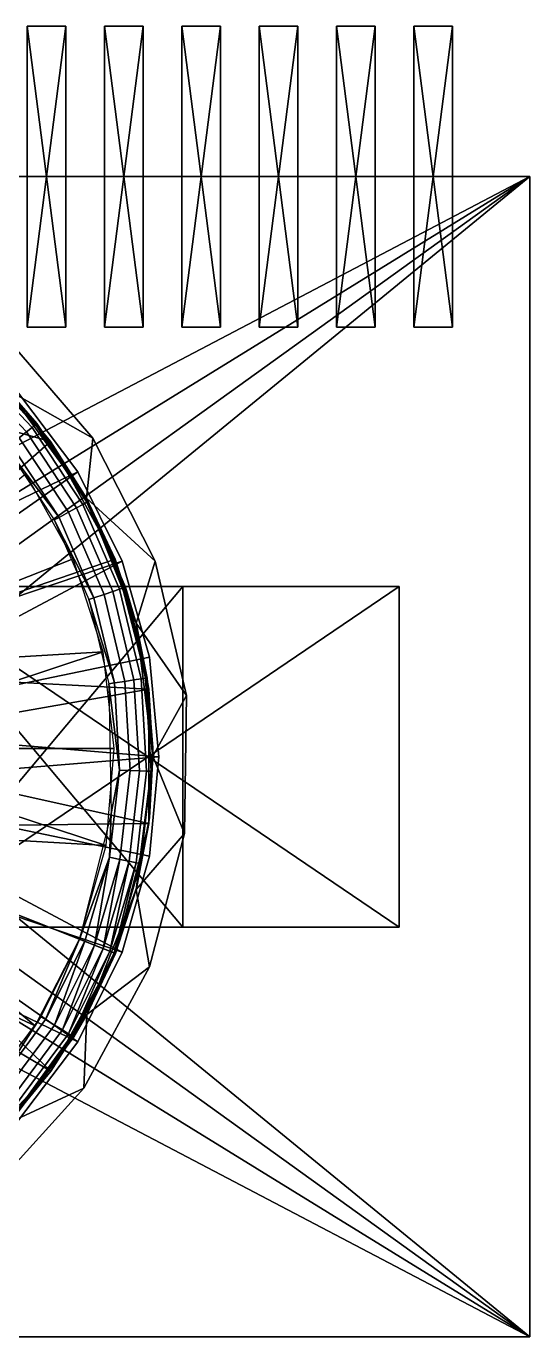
# Model space of a CAD drawing. Header units: metres. Extents: x -15 to 23.6, y -15 to 18.9.
# Drawn here: x 10.57 to 23.6, y -15 to 18.89 of the extents above; entities that cross this region are included whole.
import ezdxf

# ---------------------------------------------------------------- set-up
doc = ezdxf.new("R2010")
doc.units = ezdxf.units.M

msp = doc.modelspace()

# ---------------------------------------------------------------- linework, layer by layer
at = {"layer": 'MABUCHIRS_385withencoder', "color": 20}
for points in [[(10.6, 18.8889, -4.64), (10.6, 11.1111, -4.64), (10.6, 18.8889, -3.64)], [(10.6, 18.8889, -3.64), (10.6, 11.1111, -4.64), (10.6, 11.1111, -3.64)], [(11.6, 18.8889, -3.64), (10.6, 18.8889, -3.64), (11.6, 11.1111, -3.64)], [(11.6, 11.1111, -3.64), (10.6, 18.8889, -3.64), (10.6, 11.1111, -3.64)], [(11.6, 18.8889, -4.64), (10.6, 18.8889, -4.64), (11.6, 18.8889, -3.64)], [(11.6, 18.8889, -3.64), (10.6, 18.8889, -4.64), (10.6, 18.8889, -3.64)], [(11.6, 11.1111, -4.64), (10.6, 11.1111, -4.64), (11.6, 18.8889, -4.64)], [(11.6, 18.8889, -4.64), (10.6, 11.1111, -4.64), (10.6, 18.8889, -4.64)], [(11.6, 11.1111, -4.64), (11.6, 18.8889, -4.64), (11.6, 11.1111, -3.64)], [(11.6, 11.1111, -3.64), (11.6, 18.8889, -4.64), (11.6, 18.8889, -3.64)], [(12.6, 18.8889, -3.64), (13.6, 18.8889, -3.64), (12.6, 18.8889, -4.64)], [(12.6, 18.8889, -4.64), (13.6, 18.8889, -3.64), (13.6, 18.8889, -4.64)], [(12.6, 18.8889, -4.64), (13.6, 18.8889, -4.64), (12.6, 11.1111, -4.64)], [(12.6, 11.1111, -4.64), (13.6, 18.8889, -4.64), (13.6, 11.1111, -4.64)], [(12.6, 11.1111, -3.64), (13.6, 11.1111, -3.64), (12.6, 18.8889, -3.64)], [(12.6, 18.8889, -3.64), (13.6, 11.1111, -3.64), (13.6, 18.8889, -3.64)], [(12.6, 11.1111, -3.64), (12.6, 18.8889, -3.64), (12.6, 11.1111, -4.64)], [(12.6, 11.1111, -4.64), (12.6, 18.8889, -3.64), (12.6, 18.8889, -4.64)], [(13.6, 11.1111, -4.64), (13.6, 18.8889, -4.64), (13.6, 11.1111, -3.64)], [(13.6, 11.1111, -3.64), (13.6, 18.8889, -4.64), (13.6, 18.8889, -3.64)], [(14.6, 11.1111, -3.64), (15.6, 11.1111, -3.64), (14.6, 18.8889, -3.64)], [(14.6, 18.8889, -3.64), (15.6, 11.1111, -3.64), (15.6, 18.8889, -3.64)], [(14.6, 18.8889, -3.64), (15.6, 18.8889, -3.64), (14.6, 18.8889, -4.64)], [(14.6, 18.8889, -4.64), (15.6, 18.8889, -3.64), (15.6, 18.8889, -4.64)], [(14.6, 18.8889, -4.64), (15.6, 18.8889, -4.64), (14.6, 11.1111, -4.64)], [(14.6, 11.1111, -4.64), (15.6, 18.8889, -4.64), (15.6, 11.1111, -4.64)], [(14.6, 11.1111, -3.64), (14.6, 18.8889, -3.64), (14.6, 11.1111, -4.64)], [(14.6, 11.1111, -4.64), (14.6, 18.8889, -3.64), (14.6, 18.8889, -4.64)], [(15.6, 11.1111, -4.64), (15.6, 18.8889, -4.64), (15.6, 11.1111, -3.64)], [(15.6, 11.1111, -3.64), (15.6, 18.8889, -4.64), (15.6, 18.8889, -3.64)], [(16.6, 18.8889, -3.64), (17.6, 18.8889, -3.64), (16.6, 18.8889, -4.64)], [(16.6, 18.8889, -4.64), (17.6, 18.8889, -3.64), (17.6, 18.8889, -4.64)], [(16.6, 18.8889, -4.64), (17.6, 18.8889, -4.64), (16.6, 11.1111, -4.64)], [(16.6, 11.1111, -4.64), (17.6, 18.8889, -4.64), (17.6, 11.1111, -4.64)], [(16.6, 11.1111, -3.64), (17.6, 11.1111, -3.64), (16.6, 18.8889, -3.64)], [(16.6, 18.8889, -3.64), (17.6, 11.1111, -3.64), (17.6, 18.8889, -3.64)], [(16.6, 11.1111, -3.64), (16.6, 18.8889, -3.64), (16.6, 11.1111, -4.64)], [(16.6, 11.1111, -4.64), (16.6, 18.8889, -3.64), (16.6, 18.8889, -4.64)], [(17.6, 11.1111, -4.64), (17.6, 18.8889, -4.64), (17.6, 11.1111, -3.64)], [(17.6, 11.1111, -3.64), (17.6, 18.8889, -4.64), (17.6, 18.8889, -3.64)], [(18.6, 18.8889, -4.64), (19.6, 18.8889, -4.64), (18.6, 11.1111, -4.64)], [(18.6, 11.1111, -4.64), (19.6, 18.8889, -4.64), (19.6, 11.1111, -4.64)], [(18.6, 11.1111, -3.64), (19.6, 11.1111, -3.64), (18.6, 18.8889, -3.64)], [(18.6, 18.8889, -3.64), (19.6, 11.1111, -3.64), (19.6, 18.8889, -3.64)], [(18.6, 18.8889, -3.64), (19.6, 18.8889, -3.64), (18.6, 18.8889, -4.64)], [(18.6, 18.8889, -4.64), (19.6, 18.8889, -3.64), (19.6, 18.8889, -4.64)], [(18.6, 11.1111, -3.64), (18.6, 18.8889, -3.64), (18.6, 11.1111, -4.64)], [(18.6, 11.1111, -4.64), (18.6, 18.8889, -3.64), (18.6, 18.8889, -4.64)], [(19.6, 11.1111, -4.64), (19.6, 18.8889, -4.64), (19.6, 11.1111, -3.64)], [(19.6, 11.1111, -3.64), (19.6, 18.8889, -4.64), (19.6, 18.8889, -3.64)], [(20.6, 11.1111, -3.64), (20.6, 18.8889, -3.64), (20.6, 11.1111, -4.64)], [(20.6, 11.1111, -4.64), (20.6, 18.8889, -3.64), (20.6, 18.8889, -4.64)], [(20.6, 18.8889, -3.64), (21.6, 18.8889, -3.64), (20.6, 18.8889, -4.64)], [(20.6, 18.8889, -4.64), (21.6, 18.8889, -3.64), (21.6, 18.8889, -4.64)], [(20.6, 18.8889, -4.64), (21.6, 18.8889, -4.64), (20.6, 11.1111, -4.64)], [(20.6, 11.1111, -4.64), (21.6, 18.8889, -4.64), (21.6, 11.1111, -4.64)], [(20.6, 11.1111, -3.64), (21.6, 11.1111, -3.64), (20.6, 18.8889, -3.64)], [(20.6, 18.8889, -3.64), (21.6, 11.1111, -3.64), (21.6, 18.8889, -3.64)], [(21.6, 11.1111, -4.64), (21.6, 18.8889, -4.64), (21.6, 11.1111, -3.64)], [(21.6, 11.1111, -3.64), (21.6, 18.8889, -4.64), (21.6, 18.8889, -3.64)], [(11.6, 11.1111, -3.64), (10.6, 11.1111, -3.64), (11.6, 11.1111, -4.64)], [(11.6, 11.1111, -4.64), (10.6, 11.1111, -3.64), (10.6, 11.1111, -4.64)], [(12.6, 11.1111, -4.64), (13.6, 11.1111, -4.64), (12.6, 11.1111, -3.64)], [(12.6, 11.1111, -3.64), (13.6, 11.1111, -4.64), (13.6, 11.1111, -3.64)], [(14.6, 11.1111, -4.64), (15.6, 11.1111, -4.64), (14.6, 11.1111, -3.64)], [(14.6, 11.1111, -3.64), (15.6, 11.1111, -4.64), (15.6, 11.1111, -3.64)], [(16.6, 11.1111, -4.64), (17.6, 11.1111, -4.64), (16.6, 11.1111, -3.64)], [(16.6, 11.1111, -3.64), (17.6, 11.1111, -4.64), (17.6, 11.1111, -3.64)], [(18.6, 11.1111, -4.64), (19.6, 11.1111, -4.64), (18.6, 11.1111, -3.64)], [(18.6, 11.1111, -3.64), (19.6, 11.1111, -4.64), (19.6, 11.1111, -3.64)], [(20.6, 11.1111, -4.64), (21.6, 11.1111, -4.64), (20.6, 11.1111, -3.64)], [(20.6, 11.1111, -3.64), (21.6, 11.1111, -4.64), (21.6, 11.1111, -3.64)]]:
    msp.add_3dface(points, dxfattribs=at)
at = {"layer": 'MABUCHIRS_385withencoder', "color": 74}
for points in [[(3.08587, 4.24734, -3.64), (0, 15, -3.64), (23.6, 15, -3.64)], [(3.08587, 4.24734, -2.14), (23.6, 15, -2.14), (0, 15, -2.14)], [(23.6, 15, -3.64), (0, 15, -3.64), (23.6, 15, -2.14)], [(23.6, 15, -2.14), (0, 15, -3.64), (0, 15, -2.14)], [(3.08587, 4.24734, -3.64), (23.6, 15, -3.64), (4.24734, 3.08587, -3.64)], [(3.08587, 4.24734, -2.14), (4.24734, 3.08587, -2.14), (23.6, 15, -2.14)], [(23.6, 15, -3.64), (4.99305, 1.62234, -3.64), (4.24734, 3.08587, -3.64)], [(23.6, 15, -2.14), (4.24734, 3.08587, -2.14), (4.99305, 1.62234, -2.14)], [(5.25, 0, -3.64), (4.99305, 1.62234, -3.64), (23.6, 15, -3.64)], [(5.25, 0, -2.14), (23.6, 15, -2.14), (4.99305, 1.62234, -2.14)], [(5.25, 0, -3.64), (23.6, 15, -3.64), (23.6, -15, -3.64)], [(5.25, 0, -2.14), (23.6, -15, -2.14), (23.6, 15, -2.14)], [(23.6, -15, -3.64), (23.6, 15, -3.64), (23.6, -15, -2.14)], [(23.6, -15, -2.14), (23.6, 15, -3.64), (23.6, 15, -2.14)], [(5.25, 0, -3.64), (23.6, -15, -3.64), (4.99305, -1.62234, -3.64)], [(5.25, 0, -2.14), (4.99305, -1.62234, -2.14), (23.6, -15, -2.14)], [(23.6, -15, -3.64), (4.24734, -3.08587, -3.64), (4.99305, -1.62234, -3.64)], [(23.6, -15, -2.14), (4.99305, -1.62234, -2.14), (4.24734, -3.08587, -2.14)], [(3.08587, -4.24734, -3.64), (4.24734, -3.08587, -3.64), (23.6, -15, -3.64)], [(3.08587, -4.24734, -2.14), (23.6, -15, -2.14), (4.24734, -3.08587, -2.14)], [(3.08587, -4.24734, -3.64), (23.6, -15, -3.64), (0, -15, -3.64)], [(3.08587, -4.24734, -2.14), (0, -15, -2.14), (23.6, -15, -2.14)], [(0, -15, -3.64), (23.6, -15, -3.64), (0, -15, -2.14)], [(0, -15, -2.14), (23.6, -15, -3.64), (23.6, -15, -2.14)]]:
    msp.add_3dface(points, dxfattribs=at)
at = {"layer": 'MABUCHIRS_385withencoder', "color": 251}
for points in [[(9.96491, 10.9426, 12.9), (12.2941, 8.23988, 12.9), (10.0885, 9.48919, 12.9)], [(12.2941, 8.23988, 32.9), (9.96491, 10.9426, 32.9), (10.0885, 9.48919, 32.9)], [(12.2941, 8.23988, 32.9), (12.2941, 8.23988, 12.9), (9.96491, 10.9426, 12.9)], [(9.96491, 10.9426, 32.9), (12.2941, 8.23988, 32.9), (9.96491, 10.9426, 12.9)], [(5.63566, 9.7085), (8.81964, 10.6788), (11.1983, 8.14994)], [(10.0885, 9.48919, 12.9), (11.1983, 8.14994), (8.81964, 10.6788)], [(10.5768, 8.39712, 37.5558), (10.7228, 8.51302, 37.3406), (9.08165, 10.2457, 37.3406), (8.95801, 10.1062, 37.5558)], [(9.16008, 10.3342, 37.0817), (9.08165, 10.2457, 37.3406), (10.7228, 8.51302, 37.3406), (10.8154, 8.58654, 37.0817)], [(10.8472, 8.61172, 36.8), (9.18695, 10.3645, 36.8), (9.16008, 10.3342, 37.0817)], [(10.8154, 8.58654, 37.0817), (10.8472, 8.61172, 36.8), (9.16008, 10.3342, 37.0817)], [(10.8472, 8.61172, 36.8), (10.0885, 9.48919, 32.9), (9.18695, 10.3645, 36.8)], [(8.95801, 10.1062, 37.5558), (8.79918, 9.92702, 37.7096), (10.3893, 8.24824, 37.7096), (10.5768, 8.39712, 37.5558)], [(4.47675, 2.22682), (5.63566, 9.7085), (11.1983, 8.14994)], [(12.1314, 6.68216, 32.9), (10.0885, 9.48919, 32.9), (10.8472, 8.61172, 36.8)], [(12.2941, 8.23988, 12.9), (12.1314, 6.68216, 12.9), (10.0885, 9.48919, 12.9)], [(12.2941, 8.23988, 32.9), (10.0885, 9.48919, 32.9), (12.1314, 6.68216, 32.9)], [(10.0885, 9.48919, 12.9), (12.1314, 6.68216, 12.9), (11.1983, 8.14994)], [(10.7228, 8.51302, 37.3406), (10.5768, 8.39712, 37.5558), (11.8743, 6.4329, 37.5558), (12.0382, 6.52169, 37.3406)], [(12.1422, 6.57801, 37.0817), (10.8154, 8.58654, 37.0817), (10.7228, 8.51302, 37.3406), (12.0382, 6.52169, 37.3406)], [(12.1778, 6.5973, 36.8), (10.8472, 8.61172, 36.8), (10.8154, 8.58654, 37.0817)], [(12.1778, 6.5973, 36.8), (10.8154, 8.58654, 37.0817), (12.1422, 6.57801, 37.0817)], [(12.1778, 6.5973, 36.8), (12.1314, 6.68216, 32.9), (10.8472, 8.61172, 36.8)], [(11.1983, 8.14994), (12.8733, 5.109), (4.47675, 2.22682)], [(10.3893, 8.24824, 37.7096), (10.1754, 8.07843, 37.7898), (11.4236, 6.18876, 37.7898), (11.6638, 6.31884, 37.7096)], [(11.8743, 6.4329, 37.5558), (10.5768, 8.39712, 37.5558), (10.3893, 8.24824, 37.7096), (11.6638, 6.31884, 37.7096)], [(12.1314, 6.68216, 12.9), (12.8733, 5.109), (11.1983, 8.14994)], [(12.2941, 8.23988, 12.9), (13.9088, 5.05828, 12.9), (12.1314, 6.68216, 12.9)], [(13.9088, 5.05828, 32.9), (12.2941, 8.23988, 32.9), (12.1314, 6.68216, 32.9)], [(13.9088, 5.05828, 32.9), (13.9088, 5.05828, 12.9), (12.2941, 8.23988, 12.9)], [(12.2941, 8.23988, 32.9), (13.9088, 5.05828, 32.9), (12.2941, 8.23988, 12.9)], [(10.1754, 8.07843, 37.7898), (10.064, 7.98994, 37.8), (11.4236, 6.18876, 37.7898)], [(10.064, 7.98994, 37.8), (11.2985, 6.12097, 37.8), (11.4236, 6.18876, 37.7898)], [(4.47675, 2.22682, 37.8), (11.789, 5.11294, 37.8), (10.565, 7.31462, 37.8)], [(12.0382, 6.52169, 37.3406), (11.8743, 6.4329, 37.5558), (12.811, 4.27322, 37.5558), (12.9878, 4.3322, 37.3406)], [(12.0382, 6.52169, 37.3406), (12.9878, 4.3322, 37.3406), (13.0999, 4.36961, 37.0817), (12.1422, 6.57801, 37.0817)], [(13.1384, 4.38243, 36.8), (13.4121, 3.45527, 32.9), (12.1314, 6.68216, 32.9)], [(12.1778, 6.5973, 36.8), (13.1384, 4.38243, 36.8), (12.1314, 6.68216, 32.9)], [(13.9088, 5.05828, 12.9), (13.4121, 3.45527, 12.9), (12.1314, 6.68216, 12.9)], [(13.9088, 5.05828, 32.9), (12.1314, 6.68216, 32.9), (13.4121, 3.45527, 32.9)], [(12.1314, 6.68216, 12.9), (13.4121, 3.45527, 12.9), (12.8733, 5.109)], [(12.1778, 6.5973, 36.8), (12.1422, 6.57801, 37.0817), (13.1384, 4.38243, 36.8)], [(12.1422, 6.57801, 37.0817), (13.0999, 4.36961, 37.0817), (13.1384, 4.38243, 36.8)], [(11.4236, 6.18876, 37.7898), (11.2985, 6.12097, 37.8), (12.3248, 4.11104, 37.7898)], [(12.3248, 4.11104, 37.7898), (11.2985, 6.12097, 37.8), (12.1898, 4.06601, 37.8)], [(11.6638, 6.31884, 37.7096), (11.4236, 6.18876, 37.7898), (12.3248, 4.11104, 37.7898), (12.5838, 4.19745, 37.7096)], [(12.5838, 4.19745, 37.7096), (12.811, 4.27322, 37.5558), (11.8743, 6.4329, 37.5558), (11.6638, 6.31884, 37.7096)], [(4.47675, 2.22682, 37.8), (12.56, 2.71478, 37.8), (11.789, 5.11294, 37.8)], [(4.47675, 2.22682), (12.8733, 5.109), (13.7394, 1.74704)], [(13.4121, 3.45527, 12.9), (13.7394, 1.74704), (12.8733, 5.109)], [(13.9088, 5.05828, 12.9), (14.7151, 1.58271, 12.9), (13.4121, 3.45527, 12.9)], [(14.7151, 1.58271, 32.9), (13.9088, 5.05828, 32.9), (13.4121, 3.45527, 32.9)], [(14.7151, 1.58271, 32.9), (14.7151, 1.58271, 12.9), (13.9088, 5.05828, 12.9)], [(13.9088, 5.05828, 32.9), (14.7151, 1.58271, 32.9), (13.9088, 5.05828, 12.9)], [(12.8514, 1.90841, 37.7898), (12.3248, 4.11104, 37.7898), (12.1898, 4.06601, 37.8)], [(13.1215, 1.94853, 37.7096), (12.5838, 4.19745, 37.7096), (12.3248, 4.11104, 37.7898), (12.8514, 1.90841, 37.7898)], [(13.3584, 1.9837, 37.5558), (12.811, 4.27322, 37.5558), (12.5838, 4.19745, 37.7096), (13.1215, 1.94853, 37.7096)], [(12.9878, 4.3322, 37.3406), (12.811, 4.27322, 37.5558), (13.3584, 1.9837, 37.5558), (13.5427, 2.01108, 37.3406)], [(13.5427, 2.01108, 37.3406), (13.6597, 2.02845, 37.0817), (13.0999, 4.36961, 37.0817), (12.9878, 4.3322, 37.3406)], [(13.0999, 4.36961, 37.0817), (13.6998, 2.0344, 36.8), (13.1384, 4.38243, 36.8)], [(13.6597, 2.02845, 37.0817), (13.6998, 2.0344, 36.8), (13.0999, 4.36961, 37.0817)], [(13.1384, 4.38243, 36.8), (13.6998, 2.0344, 36.8), (13.4121, 3.45527, 32.9)], [(12.7106, 1.88751, 37.8), (12.8514, 1.90841, 37.7898), (12.1898, 4.06601, 37.8)], [(13.6998, 2.0344, 36.8), (13.85, 0.011268, 32.9), (13.4121, 3.45527, 32.9)], [(14.7151, 1.58271, 12.9), (13.85, 0.011268, 12.9), (13.4121, 3.45527, 12.9)], [(14.7151, 1.58271, 32.9), (13.4121, 3.45527, 32.9), (13.85, 0.011268, 32.9)], [(13.4121, 3.45527, 12.9), (13.85, 0.011268, 12.9), (13.7394, 1.74704)], [(4.47675, 2.22682, 37.8), (4.99544, 0.213443, 37.8), (12.56, 2.71478, 37.8)], [(12.56, 2.71478, 37.8), (4.99544, 0.213443, 37.8), (12.8482, 0.212292, 37.8)], [(4.47675, 2.22682), (13.7394, 1.74704), (4.99544, 0.213443)], [(13.8481, 0.228813, 36.8), (13.6998, 2.0344, 36.8), (13.6597, 2.02845, 37.0817)], [(13.8481, 0.228813, 36.8), (13.85, 0.011268, 32.9), (13.6998, 2.0344, 36.8)], [(13.7394, 1.74704), (13.7422, -1.72469), (4.99544, 0.213443)], [(12.7106, 1.88751, 37.8), (12.9875, -0.3522, 37.7898), (12.8514, 1.90841, 37.7898)], [(12.7106, 1.88751, 37.8), (12.766, -1.46656, 37.8), (12.9875, -0.3522, 37.7898)], [(12.8514, 1.90841, 37.7898), (12.9875, -0.3522, 37.7898), (13.2605, -0.359604, 37.7096), (13.1215, 1.94853, 37.7096)], [(13.4999, -0.366095, 37.5558), (13.3584, 1.9837, 37.5558), (13.1215, 1.94853, 37.7096), (13.2605, -0.359604, 37.7096)], [(13.6862, -0.371148, 37.3406), (13.5427, 2.01108, 37.3406), (13.3584, 1.9837, 37.5558), (13.4999, -0.366095, 37.5558)], [(13.8044, -0.374353, 37.0817), (13.6597, 2.02845, 37.0817), (13.5427, 2.01108, 37.3406), (13.6862, -0.371148, 37.3406)], [(13.8044, -0.374353, 37.0817), (13.8481, 0.228813, 36.8), (13.6597, 2.02845, 37.0817)], [(13.85, 0.011268, 12.9), (13.7422, -1.72469), (13.7394, 1.74704)], [(14.7151, 1.58271, 12.9), (14.6663, -1.98485, 12.9), (13.85, 0.011268, 12.9)], [(14.6663, -1.98485, 32.9), (14.7151, 1.58271, 32.9), (13.85, 0.011268, 32.9)], [(14.6663, -1.98485, 12.9), (14.7151, 1.58271, 12.9), (14.6663, -1.98485, 32.9)], [(14.6663, -1.98485, 32.9), (14.7151, 1.58271, 12.9), (14.7151, 1.58271, 32.9)], [(12.6428, -2.29836, 37.8), (4.99544, 0.213443, 37.8), (4.65038, -1.83684, 37.8)], [(4.99544, 0.213443), (13.7422, -1.72469), (4.65038, -1.83684)], [(12.8482, 0.212292, 37.8), (4.99544, 0.213443, 37.8), (12.6428, -2.29836, 37.8)], [(13.4177, -3.43344, 32.9), (13.85, 0.011268, 32.9), (13.7595, -1.58069, 36.8)], [(14.6663, -1.98485, 12.9), (13.4177, -3.43344, 12.9), (13.85, 0.011268, 12.9)], [(14.6663, -1.98485, 32.9), (13.85, 0.011268, 32.9), (13.4177, -3.43344, 32.9)], [(13.85, 0.011268, 12.9), (13.4177, -3.43344, 12.9), (13.7422, -1.72469)], [(13.7595, -1.58069, 36.8), (13.85, 0.011268, 32.9), (13.8481, 0.228813, 36.8)], [(13.7595, -1.58069, 36.8), (13.8481, 0.228813, 36.8), (13.8044, -0.374353, 37.0817)], [(12.9875, -0.3522, 37.7898), (12.766, -1.46656, 37.8), (12.7291, -2.60211, 37.7898)], [(12.9966, -2.65681, 37.7096), (13.2605, -0.359604, 37.7096), (12.9875, -0.3522, 37.7898), (12.7291, -2.60211, 37.7898)], [(13.2312, -2.70477, 37.5558), (13.4999, -0.366095, 37.5558), (13.2605, -0.359604, 37.7096), (12.9966, -2.65681, 37.7096)], [(13.4138, -2.7421, 37.3406), (13.6862, -0.371148, 37.3406), (13.4999, -0.366095, 37.5558), (13.2312, -2.70477, 37.5558)], [(13.5297, -2.76578, 37.0817), (13.8044, -0.374353, 37.0817), (13.6862, -0.371148, 37.3406), (13.4138, -2.7421, 37.3406)], [(13.7595, -1.58069, 36.8), (13.8044, -0.374353, 37.0817), (13.5297, -2.76578, 37.0817)], [(12.766, -1.46656, 37.8), (11.9515, -4.72068, 37.8), (12.7291, -2.60211, 37.7898)], [(13.4355, -3.36314, 36.8), (13.4177, -3.43344, 32.9), (13.7595, -1.58069, 36.8)], [(13.7595, -1.58069, 36.8), (13.5297, -2.76578, 37.0817), (13.4355, -3.36314, 36.8)], [(4.65038, -1.83684, 37.8), (3.50122, -3.56952, 37.8), (10.8009, -6.96159, 37.8)], [(11.2115, -8.13171), (3.50122, -3.56952), (4.65038, -1.83684)], [(12.8815, -5.08805), (4.65038, -1.83684), (13.7422, -1.72469)], [(11.9515, -4.72068, 37.8), (4.65038, -1.83684, 37.8), (10.8009, -6.96159, 37.8)], [(11.9515, -4.72068, 37.8), (12.6428, -2.29836, 37.8), (4.65038, -1.83684, 37.8)], [(12.8815, -5.08805), (11.2115, -8.13171), (4.65038, -1.83684)], [(13.4177, -3.43344, 12.9), (12.8815, -5.08805), (13.7422, -1.72469)], [(14.6663, -1.98485, 12.9), (13.7651, -5.43705, 12.9), (13.4177, -3.43344, 12.9)], [(13.7651, -5.43705, 32.9), (14.6663, -1.98485, 32.9), (13.4177, -3.43344, 32.9)], [(14.6663, -1.98485, 12.9), (13.7651, -5.43705, 32.9), (13.7651, -5.43705, 12.9)], [(14.6663, -1.98485, 12.9), (14.6663, -1.98485, 32.9), (13.7651, -5.43705, 32.9)], [(12.7291, -2.60211, 37.7898), (11.9515, -4.72068, 37.8), (12.0838, -4.77296, 37.7898)], [(12.7291, -2.60211, 37.7898), (12.0838, -4.77296, 37.7898), (12.3378, -4.87329, 37.7096)], [(12.9966, -2.65681, 37.7096), (12.7291, -2.60211, 37.7898), (12.3378, -4.87329, 37.7096)], [(12.9966, -2.65681, 37.7096), (12.3378, -4.87329, 37.7096), (12.5605, -4.96125, 37.5558)], [(13.2312, -2.70477, 37.5558), (12.9966, -2.65681, 37.7096), (12.5605, -4.96125, 37.5558)], [(13.2312, -2.70477, 37.5558), (12.5605, -4.96125, 37.5558), (12.7339, -5.02973, 37.3406)], [(13.4138, -2.7421, 37.3406), (13.2312, -2.70477, 37.5558), (12.7339, -5.02973, 37.3406)], [(13.4138, -2.7421, 37.3406), (12.7339, -5.02973, 37.3406), (12.8439, -5.07317, 37.0817)], [(13.5297, -2.76578, 37.0817), (13.4138, -2.7421, 37.3406), (12.8439, -5.07317, 37.0817)], [(13.5297, -2.76578, 37.0817), (12.8439, -5.07317, 37.0817), (13.4355, -3.36314, 36.8)], [(12.8439, -5.07317, 37.0817), (12.8815, -5.08805, 36.8), (13.4355, -3.36314, 36.8)], [(13.4355, -3.36314, 36.8), (12.8815, -5.08805, 36.8), (13.4177, -3.43344, 32.9)], [(10.8009, -6.96159, 37.8), (3.50122, -3.56952, 37.8), (9.2352, -8.93497, 37.8)], [(8.837, -10.6644), (3.50122, -3.56952), (11.2115, -8.13171)], [(12.8815, -5.08805, 36.8), (12.1423, -6.66241, 32.9), (13.4177, -3.43344, 32.9)], [(13.7651, -5.43705, 12.9), (12.1423, -6.66241, 12.9), (13.4177, -3.43344, 12.9)], [(13.7651, -5.43705, 32.9), (13.4177, -3.43344, 32.9), (12.1423, -6.66241, 32.9)], [(13.4177, -3.43344, 12.9), (12.1423, -6.66241, 12.9), (12.8815, -5.08805)], [(10.9502, -6.72431, 37.8), (11.0714, -6.79878, 37.7898), (11.9515, -4.72068, 37.8)], [(11.9515, -4.72068, 37.8), (11.0714, -6.79878, 37.7898), (12.0838, -4.77296, 37.7898)], [(11.0714, -6.79878, 37.7898), (11.3042, -6.9417, 37.7096), (12.0838, -4.77296, 37.7898)], [(12.0838, -4.77296, 37.7898), (11.3042, -6.9417, 37.7096), (12.3378, -4.87329, 37.7096)], [(11.5082, -7.067, 37.5558), (12.3378, -4.87329, 37.7096), (11.3042, -6.9417, 37.7096)], [(12.5605, -4.96125, 37.5558), (12.3378, -4.87329, 37.7096), (11.5082, -7.067, 37.5558)], [(12.5605, -4.96125, 37.5558), (11.5082, -7.067, 37.5558), (11.667, -7.16453, 37.3406)], [(12.5605, -4.96125, 37.5558), (11.667, -7.16453, 37.3406), (12.7339, -5.02973, 37.3406)], [(11.667, -7.16453, 37.3406), (11.7678, -7.22641, 37.0817), (12.7339, -5.02973, 37.3406)], [(11.7678, -7.22641, 37.0817), (12.8439, -5.07317, 37.0817), (12.7339, -5.02973, 37.3406)], [(11.7678, -7.22641, 37.0817), (11.8023, -7.2476, 36.8), (12.8439, -5.07317, 37.0817)], [(11.8023, -7.2476, 36.8), (12.8815, -5.08805, 36.8), (12.8439, -5.07317, 37.0817)], [(12.1423, -6.66241, 12.9), (11.2115, -8.13171), (12.8815, -5.08805)], [(11.8023, -7.2476, 36.8), (12.1423, -6.66241, 32.9), (12.8815, -5.08805, 36.8)], [(13.7651, -5.43705, 12.9), (12.064, -8.57326, 12.9), (12.1423, -6.66241, 12.9)], [(12.064, -8.57326, 32.9), (13.7651, -5.43705, 32.9), (12.1423, -6.66241, 32.9)], [(12.064, -8.57326, 32.9), (12.064, -8.57326, 12.9), (13.7651, -5.43705, 12.9)], [(13.7651, -5.43705, 32.9), (12.064, -8.57326, 32.9), (13.7651, -5.43705, 12.9)], [(10.9502, -6.72431, 37.8), (9.61614, -8.52363, 37.8), (9.72264, -8.61803, 37.7898)], [(10.9502, -6.72431, 37.8), (9.72264, -8.61803, 37.7898), (11.0714, -6.79878, 37.7898)], [(10.1039, -9.47276, 32.9), (12.1423, -6.66241, 32.9), (11.8023, -7.2476, 36.8)], [(12.064, -8.57326, 12.9), (10.1039, -9.47276, 12.9), (12.1423, -6.66241, 12.9)], [(12.064, -8.57326, 32.9), (12.1423, -6.66241, 32.9), (10.1039, -9.47276, 32.9)], [(12.1423, -6.66241, 12.9), (10.1039, -9.47276, 12.9), (11.2115, -8.13171)], [(9.92702, -8.79918, 37.7096), (11.3042, -6.9417, 37.7096), (11.0714, -6.79878, 37.7898), (9.72264, -8.61803, 37.7898)], [(11.5082, -7.067, 37.5558), (11.3042, -6.9417, 37.7096), (9.92702, -8.79918, 37.7096), (10.1062, -8.95801, 37.5558)], [(10.1062, -8.95801, 37.5558), (10.2457, -9.08165, 37.3406), (11.667, -7.16453, 37.3406), (11.5082, -7.067, 37.5558)], [(10.3645, -9.18695, 36.8), (10.1039, -9.47276, 32.9), (11.8023, -7.2476, 36.8)], [(11.7678, -7.22641, 37.0817), (11.667, -7.16453, 37.3406), (10.2457, -9.08165, 37.3406), (10.3342, -9.16008, 37.0817)], [(10.3342, -9.16008, 37.0817), (10.3645, -9.18695, 36.8), (11.7678, -7.22641, 37.0817)], [(11.7678, -7.22641, 37.0817), (10.3645, -9.18695, 36.8), (11.8023, -7.2476, 36.8)], [(10.1039, -9.47276, 12.9), (8.837, -10.6644), (11.2115, -8.13171)], [(12.064, -8.57326, 12.9), (9.66169, -11.2112, 12.9), (10.1039, -9.47276, 12.9)], [(9.66169, -11.2112, 32.9), (12.064, -8.57326, 32.9), (10.1039, -9.47276, 32.9)], [(9.66169, -11.2112, 32.9), (9.66169, -11.2112, 12.9), (12.064, -8.57326, 12.9)], [(12.064, -8.57326, 32.9), (9.66169, -11.2112, 32.9), (12.064, -8.57326, 12.9)]]:
    msp.add_3dface(points, dxfattribs=at)
at = {"layer": 'MABUCHIRS_385withencoder', "color": 250}
for points in [[(11.903, 7.37005, -8.7), (3.66526, 3.40086, -8.7), (10.3461, 9.43174, -8.7)], [(3.66526, 3.40086, -8.5), (11.903, 7.37005, -8.5), (10.3461, 9.43174, -8.5)], [(11.903, 7.37005, -8.5), (11.903, 7.37005, -8.7), (10.3461, 9.43174, -8.7)], [(10.3461, 9.43174, -8.5), (11.903, 7.37005, -8.5), (10.3461, 9.43174, -8.7)], [(11.903, 7.37005, -8.7), (4.50484, 2.16942, -8.7), (3.66526, 3.40086, -8.7)], [(3.66526, 3.40086, -8.5), (4.50484, 2.16942, -8.5), (11.903, 7.37005, -8.5)], [(11.903, 7.37005, -8.7), (13.0546, 5.05738, -8.7), (4.50484, 2.16942, -8.7)], [(4.50484, 2.16942, -8.5), (13.0546, 5.05738, -8.5), (11.903, 7.37005, -8.5)], [(13.0546, 5.05738, -8.5), (13.0546, 5.05738, -8.7), (11.903, 7.37005, -8.7)], [(11.903, 7.37005, -8.5), (13.0546, 5.05738, -8.5), (11.903, 7.37005, -8.7)], [(4.50484, 2.16942, -8.7), (13.0546, 5.05738, -8.7), (4.94415, 0.745211, -8.7)], [(4.94415, 0.745211, -8.5), (13.0546, 5.05738, -8.5), (4.50484, 2.16942, -8.5)], [(4.94415, 0.745211, -8.7), (13.0546, 5.05738, -8.7), (13.7616, 2.57249, -8.7)], [(13.7616, 2.57249, -8.5), (13.0546, 5.05738, -8.5), (4.94415, 0.745211, -8.5)], [(13.7616, 2.57249, -8.7), (13.0546, 5.05738, -8.7), (13.7616, 2.57249, -8.5)], [(13.7616, 2.57249, -8.5), (13.0546, 5.05738, -8.7), (13.0546, 5.05738, -8.5)], [(7.22, 4.405, -9.35), (14.6243, 4.405, -9.35), (7.22, 4.405, -15.64)], [(7.22, 4.405, -15.64), (14.6243, 4.405, -9.35), (20.22, 4.405, -15.64)], [(7.22, 4.405, -3.64), (14.6243, 4.405, -7.85), (7.22, 4.405, -7.85)], [(7.22, 4.405, -3.64), (20.22, 4.405, -3.64), (14.6243, 4.405, -7.85)], [(7.22, 4.405, -15.64), (20.22, 4.405, -15.64), (7.22, -4.405, -15.64)], [(7.22, -4.405, -15.64), (20.22, 4.405, -15.64), (20.22, -4.405, -15.64)], [(20.22, 4.405, -3.64), (7.22, 4.405, -3.64), (20.22, -4.405, -3.64)], [(20.22, -4.405, -3.64), (7.22, 4.405, -3.64), (7.22, -4.405, -3.64)], [(14.6243, 4.405, -9.35), (7.22, 4.405, -9.35), (14.6243, -4.405, -9.35)], [(14.6243, -4.405, -9.35), (7.22, 4.405, -9.35), (7.22, -4.405, -9.35)], [(7.22, 4.405, -7.85), (14.6243, 4.405, -7.85), (7.22, -4.405, -7.85)], [(7.22, -4.405, -7.85), (14.6243, 4.405, -7.85), (14.6243, -4.405, -7.85)], [(20.22, 4.405, -15.64), (14.6243, 4.405, -9.35), (20.22, 4.405, -3.64)], [(20.22, 4.405, -3.64), (14.6243, 4.405, -9.35), (14.6243, 4.405, -7.85)], [(14.6243, 4.405, -7.85), (14.6243, 4.405, -9.35), (14.6243, -4.405, -7.85)], [(14.6243, -4.405, -7.85), (14.6243, 4.405, -9.35), (14.6243, -4.405, -9.35)], [(20.22, -4.405, -15.64), (20.22, 4.405, -15.64), (20.22, -4.405, -3.64)], [(20.22, -4.405, -3.64), (20.22, 4.405, -15.64), (20.22, 4.405, -3.64)], [(14, 0, -8.7), (4.94415, 0.745211, -8.7), (13.7616, 2.57249, -8.7)], [(13.7616, 2.57249, -8.5), (4.94415, 0.745211, -8.5), (14, 0, -8.5)], [(13.7616, 2.57249, -8.7), (14, 0, -8.5), (14, 0, -8.7)], [(13.7616, 2.57249, -8.7), (13.7616, 2.57249, -8.5), (14, 0, -8.5)], [(14, 0, -8.7), (4.94415, -0.745211, -8.7), (4.94415, 0.745211, -8.7)], [(14, 0, -8.5), (4.94415, 0.745211, -8.5), (4.94415, -0.745211, -8.5)], [(13.7616, -2.57249, -8.7), (4.94415, -0.745211, -8.7), (14, 0, -8.7)], [(14, 0, -8.5), (4.94415, -0.745211, -8.5), (13.7616, -2.57249, -8.5)], [(13.7616, -2.57249, -8.5), (13.7616, -2.57249, -8.7), (14, 0, -8.7)], [(14, 0, -8.5), (13.7616, -2.57249, -8.5), (14, 0, -8.7)], [(4.94415, -0.745211, -8.7), (13.0546, -5.05738, -8.7), (4.50484, -2.16942, -8.7)], [(4.50484, -2.16942, -8.5), (13.0546, -5.05738, -8.5), (4.94415, -0.745211, -8.5)], [(13.7616, -2.57249, -8.7), (13.0546, -5.05738, -8.7), (4.94415, -0.745211, -8.7)], [(4.94415, -0.745211, -8.5), (13.0546, -5.05738, -8.5), (13.7616, -2.57249, -8.5)], [(3.66526, -3.40086, -8.7), (4.50484, -2.16942, -8.7), (11.903, -7.37005, -8.7)], [(11.903, -7.37005, -8.5), (4.50484, -2.16942, -8.5), (3.66526, -3.40086, -8.5)], [(4.50484, -2.16942, -8.7), (13.0546, -5.05738, -8.7), (11.903, -7.37005, -8.7)], [(11.903, -7.37005, -8.5), (13.0546, -5.05738, -8.5), (4.50484, -2.16942, -8.5)], [(13.0546, -5.05738, -8.5), (13.0546, -5.05738, -8.7), (13.7616, -2.57249, -8.7)], [(13.7616, -2.57249, -8.5), (13.0546, -5.05738, -8.5), (13.7616, -2.57249, -8.7)], [(3.66526, -3.40086, -8.7), (11.903, -7.37005, -8.7), (10.3461, -9.43174, -8.7)], [(11.903, -7.37005, -8.5), (3.66526, -3.40086, -8.5), (10.3461, -9.43174, -8.5)], [(7.22, -4.405, -9.35), (7.22, -4.405, -15.64), (14.6243, -4.405, -9.35)], [(14.6243, -4.405, -9.35), (7.22, -4.405, -15.64), (20.22, -4.405, -15.64)], [(20.22, -4.405, -3.64), (7.22, -4.405, -3.64), (14.6243, -4.405, -7.85)], [(14.6243, -4.405, -7.85), (7.22, -4.405, -3.64), (7.22, -4.405, -7.85)], [(20.22, -4.405, -3.64), (14.6243, -4.405, -9.35), (20.22, -4.405, -15.64)], [(20.22, -4.405, -3.64), (14.6243, -4.405, -7.85), (14.6243, -4.405, -9.35)], [(11.903, -7.37005, -8.5), (11.903, -7.37005, -8.7), (13.0546, -5.05738, -8.7)], [(13.0546, -5.05738, -8.5), (11.903, -7.37005, -8.5), (13.0546, -5.05738, -8.7)], [(10.3461, -9.43174, -8.5), (10.3461, -9.43174, -8.7), (11.903, -7.37005, -8.7)], [(11.903, -7.37005, -8.5), (10.3461, -9.43174, -8.5), (11.903, -7.37005, -8.7)]]:
    msp.add_3dface(points, dxfattribs=at)

doc.saveas('drawing.dxf')
